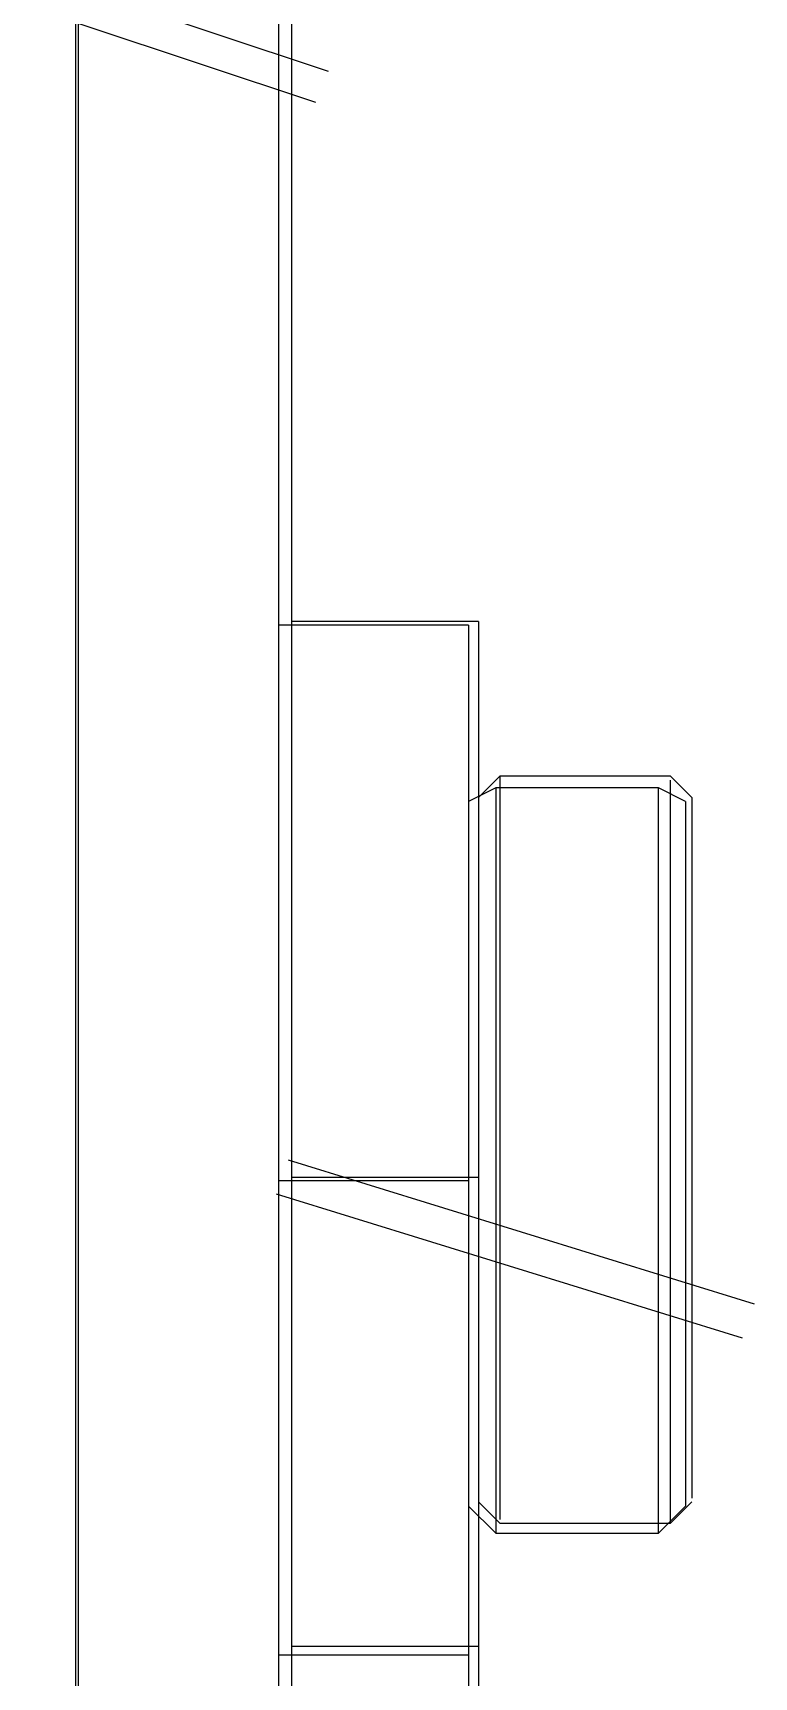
# Model space of a CAD drawing. Extents: x 3 to 592, y 5 to 207.
# Drawn here: x 50.547 to 52.425, y 52.048 to 56.328 of the extents above; entities that cross this region are included whole.
import ezdxf

# ---------------------------------------------------------------- set-up
doc = ezdxf.new("R2010")
doc.units = 0
doc.layers.get('0').update_dxf_attribs({"linetype": 'CONTINUOUS'})

msp = doc.modelspace()

# ---------------------------------------------------------------- linework, layer by layer
at = {"color": 7}
for points in [[(51.188056, 50.658889), (51.188056, 56.973611)], [(51.221358, 50.684783), (51.221358, 56.995272)], [(51.221358, 50.684783), (51.221358, 56.995272)], [(51.221358, 50.684783), (51.221358, 56.995272)], [(51.221358, 50.684783), (51.221358, 56.995272)], [(50.658889, 50.658889), (50.658889, 56.797222)], [(50.665768, 50.684783), (50.665768, 56.823822)], [(50.665768, 50.684783), (50.665768, 56.823822)], [(50.665768, 50.684783), (50.665768, 56.823822)], [(50.665768, 50.684783), (50.665768, 56.823822)], [(50.111318, 56.629338), (51.316335, 56.228295)], [(50.111318, 56.629338), (51.316335, 56.228295)], [(51.284112, 56.146984), (50.079095, 56.548027)], [(51.284112, 56.146984), (50.079095, 56.548027)], [(51.681944, 54.786389), (51.188056, 54.786389)], [(51.70745, 54.795843), (51.221323, 54.795843)], [(51.70745, 54.795843), (51.221323, 54.795843)], [(51.70745, 54.795843), (51.221323, 54.795843)], [(51.70745, 54.795843), (51.221323, 54.795843)], [(51.681944, 54.786389), (51.681944, 54.751111), (51.681944, 54.715833), (51.681944, 54.645278), (51.681944, 54.574722), (51.681944, 54.504167), (51.681944, 54.363056), (51.681944, 54.257222), (51.681944, 54.116111), (51.681944, 53.975), (51.681944, 53.833889), (51.681944, 53.6575), (51.681944, 53.481111), (51.681944, 53.34)], [(51.70745, 54.795843), (51.70745, 54.773971), (51.70745, 54.735166), (51.70745, 54.676957), (51.70745, 54.600757), (51.70745, 54.507271), (51.70745, 54.398263), (51.70745, 54.274791), (51.70745, 54.139324), (51.70745, 53.993274), (51.70745, 53.83911), (51.70745, 53.678596), (51.70745, 53.514554), (51.70745, 53.349102)], [(51.70745, 54.795843), (51.70745, 54.773971), (51.70745, 54.735166), (51.70745, 54.676957), (51.70745, 54.600757), (51.70745, 54.507271), (51.70745, 54.398263), (51.70745, 54.274791), (51.70745, 54.139324), (51.70745, 53.993274), (51.70745, 53.83911), (51.70745, 53.678596), (51.70745, 53.514554), (51.70745, 53.349102)], [(51.70745, 54.795843), (51.70745, 54.773971), (51.70745, 54.735166), (51.70745, 54.676957), (51.70745, 54.600757), (51.70745, 54.507271), (51.70745, 54.398263), (51.70745, 54.274791), (51.70745, 54.139324), (51.70745, 53.993274), (51.70745, 53.83911), (51.70745, 53.678596), (51.70745, 53.514554), (51.70745, 53.349102)], [(51.70745, 54.795843), (51.70745, 54.773971), (51.70745, 54.735166), (51.70745, 54.676957), (51.70745, 54.600757), (51.70745, 54.507271), (51.70745, 54.398263), (51.70745, 54.274791), (51.70745, 54.139324), (51.70745, 53.993274), (51.70745, 53.83911), (51.70745, 53.678596), (51.70745, 53.514554), (51.70745, 53.349102)], [(51.7525, 54.363056), (51.681944, 54.327778)], [(51.763013, 54.393112), (51.707274, 54.337726)], [(51.763013, 54.393112), (51.707274, 54.337726)], [(51.763013, 54.393112), (51.707274, 54.337726)], [(51.763013, 54.393112), (51.707274, 54.337726)], [(52.175833, 54.363056), (51.7525, 54.363056)], [(51.7525, 54.363056), (51.7525, 54.327778), (51.7525, 54.2925), (51.7525, 54.221944), (51.7525, 54.151389), (51.7525, 54.045556), (51.7525, 53.939722), (51.7525, 53.798611), (51.7525, 53.692778), (51.7525, 53.551667), (51.7525, 53.410556), (51.7525, 53.269444), (51.7525, 53.128333), (51.7525, 52.987222), (51.7525, 52.881389), (51.7525, 52.775556), (51.7525, 52.669722), (51.7525, 52.599167), (51.7525, 52.528611), (51.7525, 52.458056), (51.7525, 52.422778)], [(52.207442, 54.393112), (51.762942, 54.393112)], [(52.207442, 54.393112), (51.762942, 54.393112)], [(52.207442, 54.393112), (51.762942, 54.393112)], [(52.207442, 54.393112), (51.762942, 54.393112)], [(51.763013, 54.393112), (51.763013, 54.353601), (51.763013, 54.305271), (51.763013, 54.238948), (51.763013, 54.155693), (51.763013, 54.057621), (51.763013, 53.946496), (51.763013, 53.824787), (51.763013, 53.694965), (51.763013, 53.559146), (51.763013, 53.420857), (51.763013, 53.282568), (51.763013, 53.147101), (51.763013, 53.016926), (51.763013, 52.895218), (51.763013, 52.784093), (51.763013, 52.686021), (51.763013, 52.603118), (51.763013, 52.536443), (51.763013, 52.488112), (51.763013, 52.458479)], [(51.763013, 54.393112), (51.763013, 54.353601), (51.763013, 54.305271), (51.763013, 54.238948), (51.763013, 54.155693), (51.763013, 54.057621), (51.763013, 53.946496), (51.763013, 53.824787), (51.763013, 53.694965), (51.763013, 53.559146), (51.763013, 53.420857), (51.763013, 53.282568), (51.763013, 53.147101), (51.763013, 53.016926), (51.763013, 52.895218), (51.763013, 52.784093), (51.763013, 52.686021), (51.763013, 52.603118), (51.763013, 52.536443), (51.763013, 52.488112), (51.763013, 52.458479)], [(51.763013, 54.393112), (51.763013, 54.353601), (51.763013, 54.305271), (51.763013, 54.238948), (51.763013, 54.155693), (51.763013, 54.057621), (51.763013, 53.946496), (51.763013, 53.824787), (51.763013, 53.694965), (51.763013, 53.559146), (51.763013, 53.420857), (51.763013, 53.282568), (51.763013, 53.147101), (51.763013, 53.016926), (51.763013, 52.895218), (51.763013, 52.784093), (51.763013, 52.686021), (51.763013, 52.603118), (51.763013, 52.536443), (51.763013, 52.488112), (51.763013, 52.458479)], [(51.763013, 54.393112), (51.763013, 54.353601), (51.763013, 54.305271), (51.763013, 54.238948), (51.763013, 54.155693), (51.763013, 54.057621), (51.763013, 53.946496), (51.763013, 53.824787), (51.763013, 53.694965), (51.763013, 53.559146), (51.763013, 53.420857), (51.763013, 53.282568), (51.763013, 53.147101), (51.763013, 53.016926), (51.763013, 52.895218), (51.763013, 52.784093), (51.763013, 52.686021), (51.763013, 52.603118), (51.763013, 52.536443), (51.763013, 52.488112), (51.763013, 52.458479)], [(52.246389, 54.327778), (52.175833, 54.363056)], [(52.175833, 52.422778), (52.175833, 52.458056), (52.175833, 52.528611), (52.175833, 52.599167), (52.175833, 52.669722), (52.175833, 52.775556), (52.175833, 52.881389), (52.175833, 52.987222), (52.175833, 53.128333), (52.175833, 53.269444), (52.175833, 53.410556), (52.175833, 53.551667), (52.175833, 53.692778), (52.175833, 53.798611), (52.175833, 53.939722), (52.175833, 54.045556), (52.175833, 54.151389), (52.175833, 54.221944), (52.175833, 54.2925), (52.175833, 54.327778), (52.175833, 54.363056)], [(52.263005, 54.33755), (52.207266, 54.392936)], [(52.263005, 54.33755), (52.207266, 54.392936)], [(52.263005, 54.33755), (52.207266, 54.392936)], [(52.263005, 54.33755), (52.207266, 54.392936)], [(52.207442, 52.448672), (52.207442, 52.488183), (52.207442, 52.536513), (52.207442, 52.602836), (52.207442, 52.686091), (52.207442, 52.784163), (52.207442, 52.895288), (52.207442, 53.016997), (52.207442, 53.146819), (52.207442, 53.282638), (52.207442, 53.420927), (52.207442, 53.559216), (52.207442, 53.694683), (52.207442, 53.824858), (52.207442, 53.946566), (52.207442, 54.057691), (52.207442, 54.155763), (52.207442, 54.238666), (52.207442, 54.305341), (52.207442, 54.353672), (52.207442, 54.383305)], [(52.207442, 52.448672), (52.207442, 52.488183), (52.207442, 52.536513), (52.207442, 52.602836), (52.207442, 52.686091), (52.207442, 52.784163), (52.207442, 52.895288), (52.207442, 53.016997), (52.207442, 53.146819), (52.207442, 53.282638), (52.207442, 53.420927), (52.207442, 53.559216), (52.207442, 53.694683), (52.207442, 53.824858), (52.207442, 53.946566), (52.207442, 54.057691), (52.207442, 54.155763), (52.207442, 54.238666), (52.207442, 54.305341), (52.207442, 54.353672), (52.207442, 54.383305)], [(52.207442, 52.448672), (52.207442, 52.488183), (52.207442, 52.536513), (52.207442, 52.602836), (52.207442, 52.686091), (52.207442, 52.784163), (52.207442, 52.895288), (52.207442, 53.016997), (52.207442, 53.146819), (52.207442, 53.282638), (52.207442, 53.420927), (52.207442, 53.559216), (52.207442, 53.694683), (52.207442, 53.824858), (52.207442, 53.946566), (52.207442, 54.057691), (52.207442, 54.155763), (52.207442, 54.238666), (52.207442, 54.305341), (52.207442, 54.353672), (52.207442, 54.383305)], [(52.207442, 52.448672), (52.207442, 52.488183), (52.207442, 52.536513), (52.207442, 52.602836), (52.207442, 52.686091), (52.207442, 52.784163), (52.207442, 52.895288), (52.207442, 53.016997), (52.207442, 53.146819), (52.207442, 53.282638), (52.207442, 53.420927), (52.207442, 53.559216), (52.207442, 53.694683), (52.207442, 53.824858), (52.207442, 53.946566), (52.207442, 54.057691), (52.207442, 54.155763), (52.207442, 54.238666), (52.207442, 54.305341), (52.207442, 54.353672), (52.207442, 54.383305)], [(52.246389, 54.327778), (52.246389, 54.2925), (52.246389, 54.257222), (52.246389, 54.186667), (52.246389, 54.116111), (52.246389, 54.045556), (52.246389, 53.939722), (52.246389, 53.833889), (52.246389, 53.692778), (52.246389, 53.586944), (52.246389, 53.445833), (52.246389, 53.304722), (52.246389, 53.163611), (52.246389, 53.057778), (52.246389, 52.916667), (52.246389, 52.810833), (52.246389, 52.705), (52.246389, 52.634444), (52.246389, 52.563889), (52.246389, 52.528611), (52.246389, 52.493333)], [(52.263005, 54.33755), (52.263005, 54.315677), (52.263005, 54.277225), (52.263005, 54.220428), (52.263005, 54.146344), (52.263005, 54.057091), (52.263005, 53.95408), (52.263005, 53.840133), (52.263005, 53.717014), (52.263005, 53.587544), (52.263005, 53.454194), (52.263005, 53.320491), (52.263005, 53.188905), (52.263005, 53.062258), (52.263005, 52.943372), (52.263005, 52.834364), (52.263005, 52.738055), (52.263005, 52.656211), (52.263005, 52.590947), (52.263005, 52.542969), (52.263005, 52.514041)], [(52.263005, 54.33755), (52.263005, 54.315677), (52.263005, 54.277225), (52.263005, 54.220428), (52.263005, 54.146344), (52.263005, 54.057091), (52.263005, 53.95408), (52.263005, 53.840133), (52.263005, 53.717014), (52.263005, 53.587544), (52.263005, 53.454194), (52.263005, 53.320491), (52.263005, 53.188905), (52.263005, 53.062258), (52.263005, 52.943372), (52.263005, 52.834364), (52.263005, 52.738055), (52.263005, 52.656211), (52.263005, 52.590947), (52.263005, 52.542969), (52.263005, 52.514041)], [(52.263005, 54.33755), (52.263005, 54.315677), (52.263005, 54.277225), (52.263005, 54.220428), (52.263005, 54.146344), (52.263005, 54.057091), (52.263005, 53.95408), (52.263005, 53.840133), (52.263005, 53.717014), (52.263005, 53.587544), (52.263005, 53.454194), (52.263005, 53.320491), (52.263005, 53.188905), (52.263005, 53.062258), (52.263005, 52.943372), (52.263005, 52.834364), (52.263005, 52.738055), (52.263005, 52.656211), (52.263005, 52.590947), (52.263005, 52.542969), (52.263005, 52.514041)], [(52.263005, 54.33755), (52.263005, 54.315677), (52.263005, 54.277225), (52.263005, 54.220428), (52.263005, 54.146344), (52.263005, 54.057091), (52.263005, 53.95408), (52.263005, 53.840133), (52.263005, 53.717014), (52.263005, 53.587544), (52.263005, 53.454194), (52.263005, 53.320491), (52.263005, 53.188905), (52.263005, 53.062258), (52.263005, 52.943372), (52.263005, 52.834364), (52.263005, 52.738055), (52.263005, 52.656211), (52.263005, 52.590947), (52.263005, 52.542969), (52.263005, 52.514041)], [(51.21179, 53.39474), (52.425168, 53.019755)], [(51.21179, 53.39474), (52.425168, 53.019755)], [(51.681944, 53.34), (51.188056, 53.34)], [(51.70745, 53.348925), (51.221323, 53.348925)], [(51.70745, 53.348925), (51.221323, 53.348925)], [(51.70745, 53.348925), (51.221323, 53.348925)], [(51.70745, 53.348925), (51.221323, 53.348925)], [(51.681944, 53.34), (51.681944, 52.105278)], [(51.70745, 53.348925), (51.70745, 52.128314)], [(51.70745, 53.348925), (51.70745, 52.128314)], [(51.70745, 53.348925), (51.70745, 52.128314)], [(51.70745, 53.348925), (51.70745, 52.128314)], [(52.395109, 52.930283), (51.181729, 53.305261)], [(52.395109, 52.930283), (51.181729, 53.305261)], [(51.681944, 52.493333), (51.7525, 52.422778)], [(51.70745, 52.504234), (51.763189, 52.448848)], [(51.70745, 52.504234), (51.763189, 52.448848)], [(51.70745, 52.504234), (51.763189, 52.448848)], [(51.70745, 52.504234), (51.763189, 52.448848)], [(52.175833, 52.422778), (52.246389, 52.493333)], [(52.207442, 52.448672), (52.263181, 52.504058)], [(52.207442, 52.448672), (52.263181, 52.504058)], [(52.207442, 52.448672), (52.263181, 52.504058)], [(52.207442, 52.448672), (52.263181, 52.504058)], [(51.763013, 52.448672), (52.207513, 52.448672)], [(51.763013, 52.448672), (52.207513, 52.448672)], [(51.763013, 52.448672), (52.207513, 52.448672)], [(51.763013, 52.448672), (52.207513, 52.448672)], [(51.7525, 52.422778), (52.175833, 52.422778)], [(51.70745, 52.128349), (51.221323, 52.128349)], [(51.70745, 52.128349), (51.221323, 52.128349)], [(51.70745, 52.128349), (51.221323, 52.128349)], [(51.70745, 52.128349), (51.221323, 52.128349)], [(51.70745, 52.128349), (51.70745, 51.985474), (51.70745, 51.844363), (51.70745, 51.708191), (51.70745, 51.579427), (51.70745, 51.460894), (51.70745, 51.354708), (51.70745, 51.263338), (51.70745, 51.188549), (51.70745, 51.132105), (51.70745, 51.094711)], [(51.70745, 52.128349), (51.70745, 51.985474), (51.70745, 51.844363), (51.70745, 51.708191), (51.70745, 51.579427), (51.70745, 51.460894), (51.70745, 51.354708), (51.70745, 51.263338), (51.70745, 51.188549), (51.70745, 51.132105), (51.70745, 51.094711)], [(51.70745, 52.128349), (51.70745, 51.985474), (51.70745, 51.844363), (51.70745, 51.708191), (51.70745, 51.579427), (51.70745, 51.460894), (51.70745, 51.354708), (51.70745, 51.263338), (51.70745, 51.188549), (51.70745, 51.132105), (51.70745, 51.094711)], [(51.70745, 52.128349), (51.70745, 51.985474), (51.70745, 51.844363), (51.70745, 51.708191), (51.70745, 51.579427), (51.70745, 51.460894), (51.70745, 51.354708), (51.70745, 51.263338), (51.70745, 51.188549), (51.70745, 51.132105), (51.70745, 51.094711)], [(51.681944, 52.105278), (51.188056, 52.105278)], [(51.681944, 52.105278), (51.681944, 51.964167), (51.681944, 51.823056), (51.681944, 51.681944), (51.681944, 51.576111), (51.681944, 51.435), (51.681944, 51.329167), (51.681944, 51.258611), (51.681944, 51.188056), (51.681944, 51.1175), (51.681944, 51.082222)]]:
    msp.add_lwpolyline(points, dxfattribs=at)

doc.saveas('drawing.dxf')
